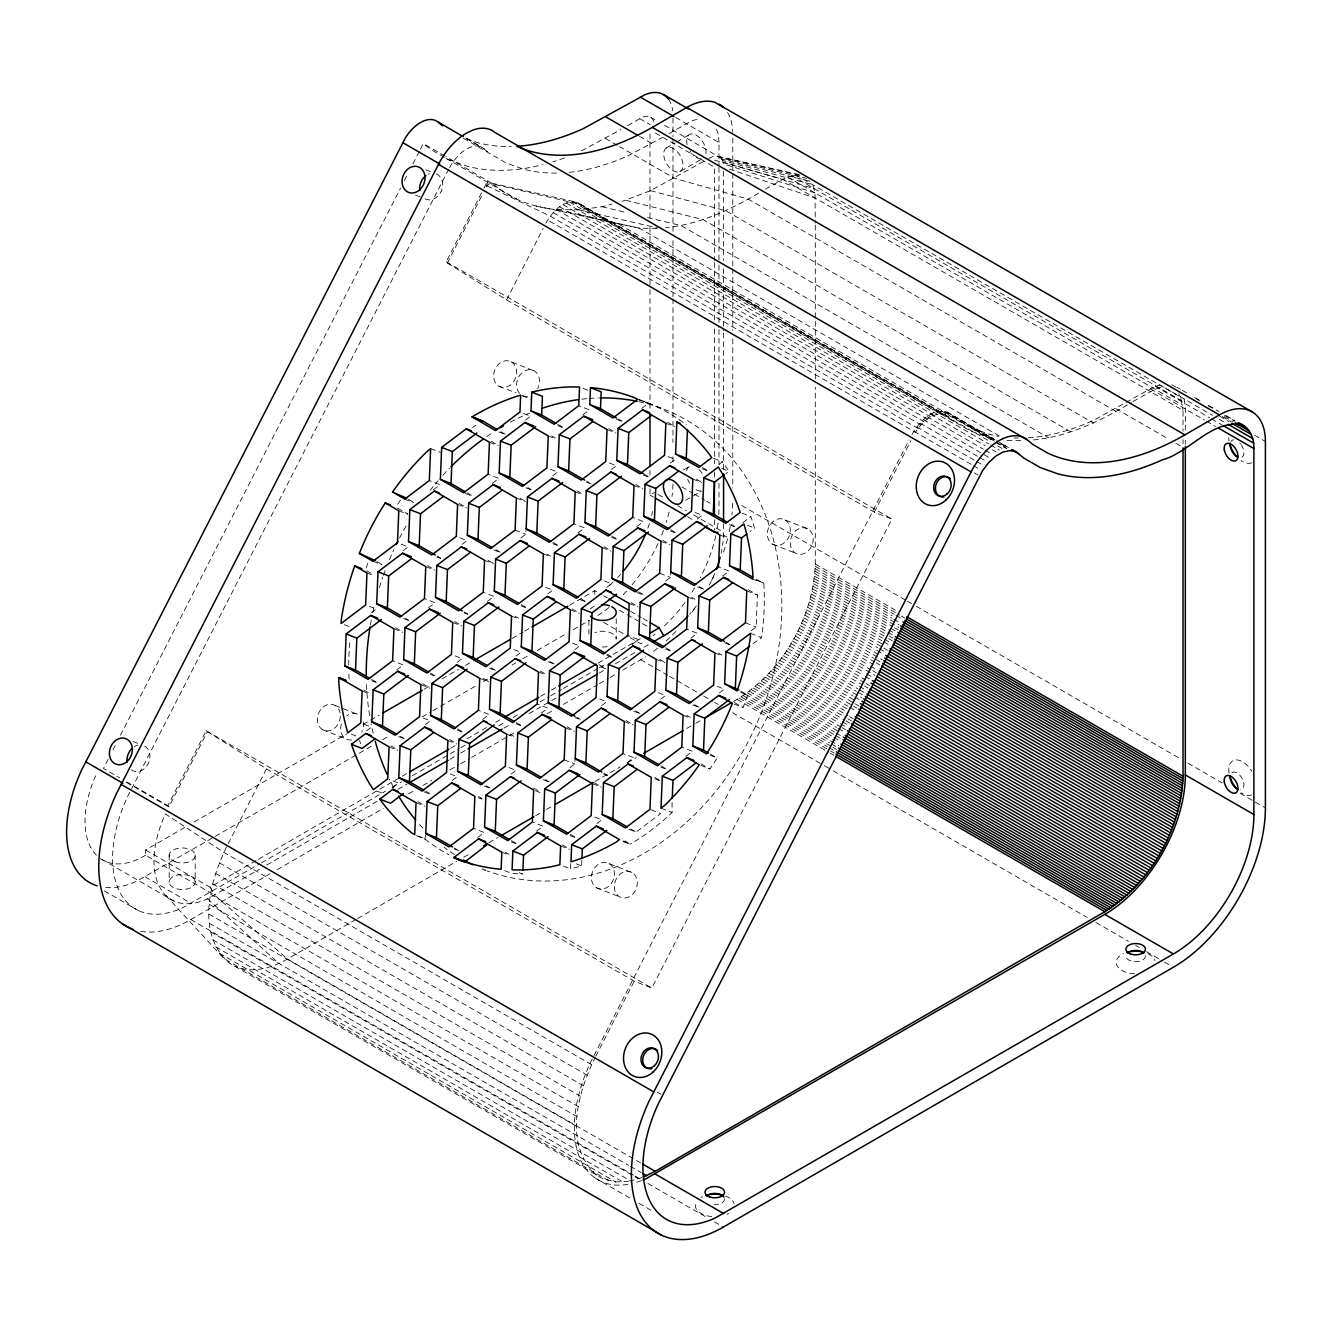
<?xml version="1.0" encoding="UTF-8"?>
<svg xmlns="http://www.w3.org/2000/svg" width="1332" height="1332" viewBox="0 0 1332 1332"><rect width="100%" height="100%" fill="white"/><g stroke="black" fill="none" stroke-linecap="round" stroke-linejoin="round"><path stroke-width="0.75" stroke-dasharray="5 3.75" d="M733.516 701.481C781.368 673.559 813.186 619.18 815.301 563.969L815.301 387.262M416.15 835.647L425.041 839.127L425.574 834.864M520.862 537.962L525.774 534.249L525.94 530.253M581.884 860.239L581.651 865.917L570.546 868.93L570.779 863.269M569.946 767.715L574.858 764.002L575.024 760.006M622.976 841.508L630.103 844.288L622.976 839.626M641.708 408.491L648.268 403.18L639.377 399.683M665.451 581.152L670.362 577.439L670.529 573.443M672.077 802.347L672.061 812.57L666.15 817.998A247.186 201.065 -68.6 0 1 637.196 839.943L630.103 844.288M751.231 630.685L756.143 626.972L757.458 595.004L746.736 588.811M628.754 1181.284L615.734 1181.967L602.514 1178.504L229.004 962.869C194.938 932.6 210.273 879.103 228.055 843.955L266.5 768.864L206.194 730.769L167.849 805.66L168.931 806.926L207.259 732.051M596.719 1175.174C563.103 1145.453 577.655 1092.756 594.938 1057.941M750.532 633.266L761.571 637.662L762.703 628.904A247.186 201.065 -68.6 0 0 764.218 591.175L763.802 583.066L756.676 580.269M367.848 563.22L365.401 570.063L374.142 575.108M740.642 691.025L747.702 695.104L743.056 707.542L734.165 704.045M486.48 186.497L487.912 180.952M592.29 1059.023L589.71 1064.185A113.819 65.718 -60 0 0 629.953 1183.965M108.192 759.24L103.463 768.481L119.564 777.771M112.92 749.983L115.767 744.438M120.496 735.197L400.649 187.945M404.429 180.553L407.259 174.992M412.937 163.903L419.563 150.966M420.512 149.117L423.36 143.573L444.821 155.961M448.701 169.164L127.522 796.769A110.556 63.836 -60 0 0 182.601 907.808L259.49 863.935M266.5 768.864L634.215 981.168L651.831 988.061L891.924 519.064L874.308 512.154L506.593 299.866L447.352 263.037L446.27 261.771L483.033 189.96M483.982 188.112L487.745 180.752M447.352 263.037L482.584 194.239M506.593 299.866L543.156 228.438M594.005 1055.593L909.14 439.976M595.787 1056.259L634.215 981.168M874.308 512.154L910.872 440.742M449.583 167.582L451.382 164.435A32.085 18.515 -60 0 1 481.768 147.186L489.91 153.58M545.92 223.193C552.031 212.171 564.052 198.302 578.105 202.814L945.82 415.101L953.962 421.495M911.987 434.598C918.73 422.494 931.95 407.276 947.385 412.237L994.854 439.66M710.356 754.112L717.199 758.058L709.906 768.964L701.015 765.484M486.613 186.58L487.112 185.864A5.994 3.463 -60 0 1 492.291 183.366L499.217 188.994A335.048 193.44 -60 0 0 556.826 209.607L639.36 228.188L659.74 228.421M945.82 415.101C933.099 410.722 921.727 422.644 915.417 432.351L547.702 220.046M397.735 504.195L403.213 496.203M433.449 489.677L439.993 484.731L429.32 480.552M525.724 419.913L530.635 416.2L519.963 412.021M403.246 550.632L408.158 546.919L397.485 542.74M492.257 483.35L498.801 478.388L488.128 474.209M582.9 414.818L589.443 409.873L578.771 405.694M371.412 612.803L376.323 609.107L365.651 604.911M462.054 544.288L466.966 540.576L456.293 536.396M552.697 475.774L557.608 472.061L546.936 467.882M428.588 607.708L435.131 602.763L424.458 598.584M611.505 469.447L616.416 465.734L605.744 461.555M396.753 669.896L403.296 664.951L392.624 660.772M487.395 601.381L493.939 596.436L483.266 592.257M578.038 532.867L584.582 527.922L573.909 523.742M670.312 463.12L675.224 459.407L664.551 455.228M366.6 730.818L371.462 727.139L362.57 723.659M457.192 662.337L462.104 658.624L451.431 654.445M547.835 593.822L552.747 590.109L542.074 585.93M636.846 526.54L643.389 521.595L632.717 517.415M719.23 464.252L722.477 461.804L728.937 471.212L725.94 473.493M425.358 724.525L430.269 720.812L419.597 716.633M516 656.01L520.912 652.297L510.239 648.118M606.643 587.479L611.555 583.782L600.882 579.587M697.285 518.964L702.197 515.251L691.524 511.072M392.041 787.845L398.435 783L389.543 779.52M482.534 719.43L489.077 714.485L478.404 710.306M574.808 649.666L579.72 645.97L569.047 641.774M742.873 522.644L750.882 516.583L754.545 528.121L749.966 531.568M452.331 780.385L457.242 776.673L446.57 772.493M541.341 713.103L547.885 708.141L537.212 703.962M631.984 644.571L638.528 639.626L627.855 635.447M722.627 576.057L729.17 571.112L718.497 566.933M511.138 774.042L516.05 770.329L505.377 766.15M601.781 705.527L606.693 701.814L596.02 697.635M690.792 638.244L697.335 633.299L686.663 629.12M752.747 579.154L763.802 583.066M477.672 837.478L484.215 832.517L473.543 828.337M660.589 699.2L665.5 695.487L654.828 691.308M753.013 643.639L761.571 637.662M536.48 831.135L543.023 826.19L532.35 822.01M627.122 762.62L633.666 757.675L622.993 753.496M719.397 692.873L724.308 689.16L713.636 684.981M596.919 823.576L601.831 819.863L591.158 815.683M685.93 756.293L692.473 751.348L681.801 747.169M628.97 829.303L636.097 832.084L660.639 813.536L649.966 809.357M581.518 150.832L620.879 129.554M627.722 125.591L642.573 117.233A19.414 11.205 -60 0 1 654.395 124.059M569.147 172.328A308.991 178.405 -60 0 0 629.437 155.111L662.237 137.529M669.13 133.566L690.975 121.295A45.488 26.274 -60 0 1 699.084 119.131M666.167 148.035L675.024 142.924M676.789 141.908L689.893 134.332M679.82 171.661A13.653 7.892 60 0 0 676.34 150.749A13.653 7.892 60 0 0 663.902 156.493A13.653 7.892 60 0 0 679.82 171.661L701.764 158.991M703.579 161.472L650.515 190.659L622.027 201.398M758.574 193.157C730.019 210.056 698.984 224.525 665.567 227.639M765.45 189.177L787.312 176.906L799.2 174.708M683.549 469.963L689.576 466.483M649.983 488.844L649.983 495.071L654.578 492.424M685.514 500.333L701.448 491.142M640.825 1163.019L287.462 959.007L214.619 895.154L145.621 855.311L145.621 849.999L186.946 826.14M194.122 821.994L346.853 733.832M363.02 724.491L379.187 715.151M424.109 689.227L429.487 686.113M442.074 678.854L458.241 669.513M465.434 665.367L470.812 662.254M512.137 638.394L522.927 632.167M524.708 631.135L531.901 626.989M569.63 605.194L594.788 590.675L601.947 594.805M105.694 887.495A110.556 63.836 -60 0 0 136.613 881.251L213.486 837.378M215.285 836.346L373.559 744.954M382.55 739.76L389.743 735.614M422.127 716.916L431.118 711.738M432.917 710.689L476.073 685.764M483.266 681.618L488.661 678.504M512.054 665.001L515.65 662.92M522.843 658.774L530.036 654.611M537.229 650.466L566 633.849M573.21 629.703L589.393 620.346M145.621 849.999L210.023 887.179L256.726 860.206M258.525 859.173L400.466 777.222M402.264 776.19L407.642 773.076M450.765 748.184L456.16 745.071M466.933 738.844L488.494 726.406M495.687 722.244L501.082 719.147M540.609 696.32L549.583 691.125M551.381 690.093L558.574 685.947M598.101 663.12L641.208 638.228M261.288 862.903L385.381 791.241M392.574 787.095L401.565 781.901M412.371 775.674L448.335 754.894M450.133 753.862L459.124 748.667M460.922 747.635L466.317 744.521M498.701 725.823L505.894 721.678M513.086 717.515L520.279 713.369M540.059 701.947L549.05 696.753M550.849 695.72L561.638 689.477M563.436 688.444L597.618 668.714M599.417 667.682L606.609 663.519M591.575 1064.684L223.859 852.38L165.434 813.935A84.499 48.785 -60 0 0 207.526 898.817L259.54 869.213M266.716 865.067L378.105 800.748M397.868 789.343L406.859 784.165M449.983 759.257L458.957 754.078M460.755 753.046L466.15 749.933M503.879 728.138L511.072 723.992M529.037 713.619L555.977 698.068M599.1 673.159L606.293 669.014L597.335 665.667M615.267 663.836L636.829 651.381M644.022 647.235L649.417 644.122M140.676 931.318A130.103 75.108 -60 0 0 190.776 919.53L269.98 873.809M277.173 869.646L383.383 808.341M408.574 793.789L413.986 790.675M422.977 785.48L431.984 780.286M449.983 769.879L458.974 764.685M460.772 763.652L469.78 758.457M471.578 757.409L507.575 736.629M509.373 735.597L514.785 732.467M547.186 713.769L554.378 709.606M563.386 704.412L597.585 684.665M599.383 683.632L608.374 678.438M610.189 677.389L615.584 674.275M622.777 670.113L640.775 659.723A130.103 75.108 -60 0 0 645.604 656.793M1028.404 437.745A305.744 176.523 -60 0 0 1093.738 420.246L1150.448 388.844L1159.756 384.865L1212.503 415.318M1033.282 439.943C1068.747 436.68 1101.298 420.512 1131.451 402.48M1133.166 401.481L1155.027 389.21L1163.136 387.046M355.81 919.546L287.462 959.007C271.878 968.014 252.098 973.892 234.798 966.216M357.609 918.514L456.526 861.404M463.719 857.242L470.929 853.096M488.911 842.706L497.902 837.512M535.664 815.7L544.655 810.522M546.47 809.473L553.662 805.327M595.021 781.434L620.196 766.899M627.405 762.753L636.396 757.558M686.746 728.487L693.939 724.325M695.737 723.293L701.148 720.179M145.621 855.311L138.528 858.973A84.499 48.785 -60 0 1 100.366 858.557M708.724 158.508L711.571 157.076A19.414 11.205 -60 0 1 718.131 156.427L800.682 174.942M212.754 939.743L630.669 1181.018L641.808 1177.638M556.826 209.607L578.92 209.84L602.064 206.743L612.054 204.062M1007.075 440.492L1021.344 440.659M578.105 202.814L586.23 209.191L970.129 430.835L987.894 437.196L995.57 438.511M491.808 183.2L575.491 201.931L943.206 414.235M536.03 206.01L639.36 228.188L1003.496 438.428M799.833 175.391L718.131 156.427M578.92 209.84L657.725 227.955M664.651 125.341L720.679 157.892L806.626 178.338M602.064 206.743L625.774 212.387M647.502 217.566L681.085 225.558L1048.817 437.862M626.023 200.316L703.179 219.647L1070.895 431.934M720.679 157.892L721.678 159.041L810.972 181.502M650.515 190.659L725.774 210.722L1093.489 423.027M721.678 159.041L722.46 160.439L812.836 184.798L815.001 192.907L815.301 223.043M714.718 160.19L782.65 179.254L1183.032 410.389L1183.032 431.185M722.46 160.439L723.043 162.071L814.185 188.611M815.001 192.907L723.393 163.903L723.043 162.071M729.437 169.064L815.301 198.102M466.766 138.744L477.855 142.724A308.991 178.405 -60 0 0 511.188 146.503M447.752 159.291L467.033 166.184A335.048 193.44 -60 0 0 542.973 164.635M602.414 218.531L620.179 224.892L987.894 437.196M971.661 427.972L989.26 434.249A305.744 176.523 -60 0 0 998.584 436.28M425.74 169.763L431.035 171.828M415.418 195.055L422.46 197.802M639.826 399.783L662.387 408.624M637.578 399.367L648.251 403.546M583.1 388.395L590.209 391.192M511.338 361.938A13.653 11.106 -68.6 0 1 510.389 384.965A13.653 11.106 -68.6 0 1 493.656 375.308A13.653 11.106 -68.6 0 1 511.338 361.938L534.249 370.912M665.867 423.26L674.758 426.74M616.583 419.314L621.927 421.411M713.586 458.325L722.477 461.804M721.827 468.431L728.937 471.212M498.917 386.197L516.1 392.923M522.427 395.887L531.335 399.367M607.059 429.587L615.95 433.067M702.364 468.831L707.708 470.929M557.775 425.641L563.12 427.738M692.84 479.104L701.731 482.6M785.031 519.946A13.653 11.106 -68.6 0 1 784.082 542.973A13.653 11.106 -68.6 0 1 767.349 533.316A13.653 11.106 -68.6 0 1 785.031 519.946L807.925 528.921A13.653 11.106 -68.6 0 1 806.976 551.931A13.653 11.106 -68.6 0 1 790.259 542.274A13.653 11.106 -68.6 0 1 807.925 528.921M548.251 435.914L555.361 438.711M741.974 513.103L750.882 516.583M643.556 475.174L648.9 477.256M747.418 525.324L754.545 528.121M498.967 431.968L506.093 434.765L500.732 431.668M634.032 485.447L642.923 488.927M729.337 524.691L734.681 526.789M772.61 544.205L795.52 553.18M489.443 442.257L498.335 445.737M586.53 482.201L591.874 484.282L586.513 481.185M719.813 534.965L726.922 537.762M575.224 491.774L582.334 494.555M670.529 531.018L675.873 533.116M430.636 448.584L441.075 452.63M525.94 487.828L531.285 489.926M661.005 541.292L669.896 544.788M516.416 498.101L525.308 501.581M611.721 537.362L617.066 539.443M746.786 590.825L757.458 595.004M465.368 493.473L472.477 496.253M602.197 547.635L611.088 551.115M697.502 586.879L704.628 589.66L699.267 586.58M659.69 573.26L670.362 577.439M457.609 504.428L466.5 507.925M552.913 543.689L558.258 545.77M687.978 597.152L695.088 599.933M515.101 530.069L525.774 534.249M745.47 622.793L756.143 626.972M404.778 499.1L413.669 502.58M543.389 553.962L550.499 556.743M636.912 592.507L644.039 595.304M398.801 510.772L407.692 514.252M494.105 550.016L501.232 552.813L495.87 549.716M629.17 603.479L638.061 606.976M724.475 642.74L729.819 644.821M484.582 560.289L493.473 563.769M579.886 599.55L585.231 601.631M714.951 653.013L722.061 655.794M437.079 557.042L440.642 558.441M570.362 609.823L579.254 613.303M665.667 649.067L671.012 651.165M425.774 566.616L434.665 570.113M521.078 605.877L526.423 607.958M740.575 692.307L747.702 695.104M656.143 659.34L665.034 662.82M372.943 561.288L381.834 564.768M511.555 616.15L518.664 618.93M606.859 655.394L612.204 657.492M366.966 572.96L374.092 575.74M464.052 612.903L467.615 614.302M692.64 704.928L699.766 707.708L694.405 704.611M452.747 622.477L461.638 625.957M548.051 661.721L555.178 664.518L549.816 661.421M683.116 715.201L690.226 717.981M403.479 618.531L408.807 620.629M538.528 672.011L545.637 674.791M633.832 711.255L640.958 714.035L635.597 710.938M393.939 628.804L402.83 632.3M489.26 668.065L496.37 670.845L491.008 667.748M624.308 721.528L633.2 725.008M710.089 755.277L717.199 758.058M344.389 624.708L351.781 627.655M479.72 678.338L488.611 681.817M575.024 717.582L578.587 718.98M430.452 674.392L433.999 675.79M565.501 727.855L574.392 731.335M660.805 767.115L666.15 769.197M420.912 684.665L429.803 688.144M516.217 723.909L521.561 726.007M654.845 778.77L660.173 780.868M371.645 680.719L376.973 682.817M506.693 734.182L513.819 736.979M603.779 774.142L607.342 775.524M564.185 759.823L574.858 764.002M362.104 690.992L369.23 693.789M660.988 808.158L672.061 812.57M457.425 730.252L462.753 732.334M592.474 783.716L601.365 787.195M447.885 740.525L456.776 744.005M543.19 779.769L550.316 782.567L544.955 779.47M335.065 705.461L358.325 714.568A13.653 11.106 -68.6 0 0 346.853 715.8M398.618 736.579L403.946 738.661M535.447 790.742L540.792 792.84M389.077 746.852L397.985 750.332M351.365 734.182L356.693 736.263M484.398 786.096L489.726 788.194M623.01 840.958L630.119 843.755M322.644 729.72L345.904 738.827M478.421 797.768L481.984 799.167M570.163 835.63L575.507 837.711M609.107 863.602A13.653 11.106 -68.6 0 1 608.158 886.629A13.653 11.106 -68.6 0 1 591.425 876.972A13.653 11.106 -68.6 0 1 609.107 863.602L632.017 872.577A13.653 11.106 -68.6 0 1 631.068 895.603A13.653 11.106 -68.6 0 1 614.335 885.93A13.653 11.106 -68.6 0 1 632.017 872.577M423.809 791.741L430.919 794.521M560.639 845.903L569.53 849.383M576.306 863.819L581.651 865.917M416.05 802.713L424.958 806.193M511.371 841.957L516.699 844.055M376.906 791.108L382.251 793.189M563.419 866.133L570.546 868.93M596.686 887.861L619.596 896.836M501.831 852.23L508.957 855.011M519.214 872.676L522.76 874.058L511.804 873.426L504.695 870.629M454.329 848.983L459.673 851.081L454.312 847.985M418.298 836.063L425.408 838.86M481.951 868.88L485.714 870.345A247.186 201.065 -68.6 0 1 482.434 869.063M133.067 741.491L138.362 743.572M648.268 403.18L654.595 405.794A247.186 201.065 -68.6 0 1 682.034 421.595L686.413 424.908M1171.81 384.765L1178.171 388.445M487.112 185.864L550.349 216.184L918.064 428.488M1176.955 387.262L1180.485 389.294M1182.233 390.309L1187.511 393.356M1194.538 397.419L1201.581 401.465M1208.607 405.527L1219.163 411.621M1226.189 415.684L1234.98 420.762M1196.436 398.984L1199.949 401.015M1208.074 405.694L1215.1 409.757M1224.558 415.218L1235.114 421.312M1224.324 416.533L1233.116 421.595M1222.21 416.566L1231.218 421.761M1254.611 435.264L1265.4 441.508M1219.596 416.167L1229.086 421.628M1219.296 419.247L1226.322 423.31M795.42 174.742L1180.552 397.086L1183.032 410.389M791.441 175.474L1181.9 400.915M1155.327 386.397L1209.622 417.749M1211.387 418.764L1222.143 424.975M787.312 176.906L1182.716 405.211M1150.448 388.844L1204.661 420.146M1206.426 421.162L1215.517 426.407M675.707 117.499L718.98 142.474L718.98 165.351M650.499 117.183L657.575 121.262M639.726 118.665L650.349 124.792M655.344 133L714.385 167.083L714.385 260.439M1116.033 408.724L1168.78 439.177M1175.806 443.24L1181.084 446.287M639.543 136.347L651.914 143.49M1115.966 411.405L748.251 199.117L674.442 178.305L619.596 146.637M605.444 138.461L617.832 145.621M996.619 440.676L1008.923 447.768M947.385 412.237L994.138 439.443M1001.181 443.506L1008.207 447.569M944.505 411.272L993.739 439.693M1000.782 443.756L1007.808 447.818M994.521 441.158L955.66 418.731L950.182 414.069M996.103 442.074L1006.842 448.268M941.324 410.989L994.088 441.458M995.837 442.474L1006.393 448.551M465.85 137.995L481.768 147.186M466.716 138.695L484.398 148.901M948.451 416.816L580.735 204.512L493.523 184.166L445.754 156.593M937.911 411.405L990.675 441.858M997.701 445.92L1004.728 449.983M463.37 138.262L506.077 162.92L523.859 169.281A308.991 178.405 -60 0 0 557.192 173.06M572.61 201.665L940.325 413.969M569.513 202.048L988.86 443.989M990.608 444.988L999.4 450.066M566.267 203.047L933.982 415.351M930.685 414.269L985.197 445.737M992.24 449.8L995.753 451.831M562.953 204.645L930.668 416.949M927.039 416.666L983.299 449.15M985.064 450.166L992.09 454.229M559.64 206.81L927.355 419.114M923.442 419.613L990.259 458.191M556.376 209.507L924.092 421.794M920.012 423.093L978.038 456.593M979.803 457.609L986.829 461.671M553.263 212.654L920.978 424.941M916.799 426.989L974.824 460.489M976.589 461.505L981.867 464.552M444.372 157.326L430.219 149.167L423.36 143.573M446.137 158.358L516.749 199.117M913.885 431.252L971.91 464.751M973.675 465.767L980.702 469.813M974.341 472.827L977.854 474.858M446.27 261.771L891.924 519.064M667.598 422.277L674.758 426.407M618.348 418.997L621.911 421.062M702.33 467.499L709.49 471.628M608.807 428.604L615.95 432.733M696.37 479.17L701.731 482.267M741.774 505.577L905.527 600.116M907.325 601.148L914.518 605.311M916.316 606.343L1180.835 759.057M1188.027 763.219L1222.21 782.966M1240.209 793.356L1265.4 807.891M681.834 486.896L692.44 493.04M694.205 494.055L704.828 500.183M706.593 501.198L710.139 503.246M815.301 563.969L896.02 610.572M815.284 566.35L899.583 615.018M901.381 616.05L904.961 618.131M815.201 568.747L894.122 614.318M895.92 615.351L903.096 619.497M815.067 571.195L892.19 615.717M557.758 424.309L563.12 427.406M643.539 473.826L648.884 476.923M731.102 524.392L734.665 526.456M814.884 573.659L892.007 618.181M893.805 619.213L900.981 623.359M814.635 576.14L898.95 624.808M814.352 578.654L898.65 627.322M814.002 581.185L892.923 626.739M894.721 627.788L898.301 629.853M813.602 583.732L888.943 627.222M890.725 628.254L896.103 631.368M658.125 494.455L665.201 498.551M677.588 505.694L686.43 510.805M693.506 514.885L723.576 532.251A84.565 48.818 -60 0 1 722.577 545.421M813.153 586.296L886.696 628.754M888.477 629.786L895.653 633.932M551.781 435.98L555.361 438.028M635.78 484.465L642.923 488.594M723.343 535.014L726.906 537.079M812.637 588.877L886.18 631.335M887.978 632.367L893.356 635.481M649.983 495.071L653.562 497.136M687.545 516.766L692.906 519.863M812.087 591.475L887.428 634.964M889.227 635.997L892.806 638.078M811.488 594.072L886.812 637.578M888.611 638.611L892.207 640.675M810.822 596.703L882.567 638.128M884.365 639.16L891.541 643.306M810.106 599.317L881.867 640.742M883.665 641.791L889.043 644.888M809.357 601.964L884.698 645.454M808.541 604.595L882.084 647.052M883.882 648.085L887.478 650.166M807.692 607.242L877.638 647.618M879.436 648.667L886.613 652.797M670.512 529.686L675.857 532.783M756.276 579.204L763.436 583.333M806.792 609.873L874.941 649.233M876.739 650.266L883.915 654.412M805.827 612.52L879.37 654.978M804.828 615.168L881.967 659.69M803.779 617.798L873.742 658.191M875.54 659.223L880.918 662.337M802.697 620.429L874.441 661.854M876.24 662.886L879.819 664.951M491.192 441.275L498.335 445.404M576.972 490.792L582.334 493.889M662.737 540.326L669.896 544.455M801.548 623.043L873.309 664.468M800.365 625.657L868.531 665.018M870.329 666.05L877.505 670.196M799.15 628.271L870.895 669.696M872.693 670.729L876.273 672.793M797.885 630.852L875.007 675.391M796.569 633.433L864.734 672.777M866.533 673.809L873.709 677.955M795.221 635.98L863.386 675.341M865.184 676.373L870.562 679.47M793.839 638.528L865.584 679.936M527.705 487.529L531.285 489.593M611.704 536.013L617.066 539.11M792.407 641.042L864.152 682.467M865.95 683.499L869.53 685.564M790.942 643.539L862.686 684.964M864.485 685.997L868.064 688.061M789.443 646.003L857.592 685.364M859.39 686.396L866.566 690.542M787.895 648.451L857.858 688.844M859.639 689.876L865.034 692.99M786.33 650.865L856.276 691.258M858.074 692.29L863.452 695.404M519.946 498.151L525.308 501.248M603.945 546.653L611.088 550.782M691.508 597.202L695.071 599.267M784.715 653.263L861.837 697.802M783.066 655.627L853.029 696.02M854.828 697.052L860.206 700.149M781.401 657.958L854.944 700.416M779.703 660.256L853.246 702.713M855.044 703.746L858.624 705.81M777.971 662.52L856.892 708.075M776.206 664.735L847.968 706.16M849.749 707.192L855.127 710.306M774.425 666.916L847.968 709.39M467.116 492.823L472.477 495.92M552.897 542.34L560.039 546.47M638.677 591.874L644.039 594.971M726.24 642.424L729.803 644.488M772.61 669.064L844.355 710.489M770.778 671.178L847.901 715.7M849.699 716.749L853.296 718.814M768.914 673.243L846.053 717.765M847.835 718.797L851.431 720.878M767.032 675.257L844.172 719.796M845.953 720.828L849.55 722.893M765.134 677.239L840.475 720.729M842.274 721.761L849.433 725.907M459.357 503.463L466.5 507.592M546.919 554.012L550.499 556.077M630.918 602.514L638.061 606.626M718.481 653.063L722.044 655.128M763.219 679.154L838.544 722.66M840.342 723.692L847.518 727.838M761.271 681.035L840.192 726.606M841.99 727.638L845.587 729.703M759.323 682.866L836.446 727.405M838.244 728.438L845.42 732.583M603.729 595.837L607.309 597.902M630.569 611.338L641.291 617.532M643.09 618.564L648.451 621.661M757.359 684.648L839.859 732.284M755.361 686.38L834.298 731.934M836.08 732.983L843.256 737.112M619.547 610.289L640.775 622.543M642.557 623.576L647.852 626.639M753.363 688.045L834.082 734.648M835.88 735.68L841.258 738.794M751.365 689.66L832.084 736.263M833.882 737.312L841.041 741.441M749.35 691.225L835.447 740.942M747.319 692.74L838.794 745.554M408.458 499.234L415.451 503.28M581.651 599.233L585.231 601.298M665.65 647.735L671.012 650.815M745.287 694.188L829.586 742.873M831.384 743.905L836.762 747.002M743.239 695.587L831.135 746.336M832.933 747.369L836.529 749.433M741.208 696.919L827.305 746.636M829.103 747.668L834.481 750.765M739.16 698.201L828.854 749.983M830.635 751.015L834.232 753.08M603.629 622.344L628.404 636.646M630.169 637.662L640.775 643.789A110.589 63.853 -60 0 0 644.871 641.308M737.112 699.4L828.587 752.23M830.385 753.263L833.982 755.327M397.602 508.091L407.775 513.969M488.111 560.339L493.473 563.436M572.111 608.841L579.254 612.97M659.673 659.39L665.034 662.487M734.498 702.597L743.056 707.542M640.775 659.723L667.782 675.307M669.58 676.34L701.964 695.054M703.762 696.087L712.753 701.281M714.551 702.314L718.164 704.395M732.55 712.703L822.527 764.651M824.325 765.684L831.518 769.846M833.316 770.878L1087.029 917.365M1096.036 922.56L1128.42 941.258M1135.613 945.42L1139.21 947.502M1146.419 951.647L1162.603 961.005M1164.401 962.037L1171.611 966.199M437.062 556.043L440.642 558.108M521.062 604.528L526.423 607.625M606.843 654.062L612.204 657.159M427.522 565.65L434.665 569.78M515.084 616.2L518.664 618.264M599.084 664.701L606.227 668.814M686.646 715.251L690.209 717.315M376.823 561.555L381.918 564.485M464.036 611.904L467.615 613.952M454.495 621.495L461.638 625.624M540.276 671.028L545.637 674.125M626.057 720.545L633.2 724.675M701.065 763.869L709.906 768.964M405.228 618.231L408.807 620.296M576.789 717.282L580.369 719.347M660.789 765.767L666.15 768.864M395.687 627.838L402.83 631.951M483.25 678.388L488.611 681.485M567.249 726.889L574.392 731.002M654.811 777.438L660.173 780.535M430.419 673.06L435.78 676.14M516.2 722.577L521.561 725.674M603.762 773.126L607.342 775.191M422.66 683.682L429.803 687.812M510.223 734.248L513.802 736.313M594.222 782.733L601.365 786.862M371.611 679.387L376.973 682.483M457.392 728.904L464.535 733.033M630.735 828.987L636.097 832.084M363.852 690.026L369.214 693.106M449.633 739.543L456.776 743.672M533.616 788.028L540.775 792.157M400.366 736.263L403.946 738.328M486.147 785.797L489.726 787.861M570.146 834.282L575.507 837.378M390.825 745.87L397.968 749.999M478.388 796.436L481.968 798.501M562.387 844.921L569.53 849.05M425.557 791.091L430.919 794.188M511.338 840.625L516.699 843.722M417.798 801.731L424.941 805.86M505.361 852.28L508.941 854.345M206.194 730.769L651.831 988.061M126.706 781.901L167.849 805.66M126.473 782.417L168.931 806.926M657.309 1092.14L660.822 1094.171M219.397 862.87L587.112 1075.174M215.684 873.442L583.399 1085.746M212.754 883.948L580.469 1096.253M210.639 894.305L578.354 1106.609M209.357 904.378L577.072 1116.682M145.138 876.839L191.142 903.396M208.924 914.052L576.639 1126.356M102.148 859.573L173.793 900.948M209.357 923.243L628.704 1165.367M630.502 1166.399L641.275 1172.61M190.776 919.53L633.433 1175.09M635.231 1176.139L640.625 1179.253M647.818 1183.415L707.209 1217.698M714.402 1221.844L723.393 1227.038M210.639 931.834L633.183 1175.806M634.981 1176.839L638.561 1178.903M215.684 946.869L623.026 1182.05M219.397 953.146L615.734 1181.967M608.874 1180.785L223.859 958.491L165.434 895.054M104.379 890.908L138.461 910.588M595.021 1177.938L630.868 1198.633M638.977 1203.312L653.046 1211.437M425.041 839.127L431.019 843.655A247.186 201.065 -68.6 0 0 449.017 854.794M207.526 898.817L278.937 963.419M210.023 887.179L214.619 895.154M1178.687 393.806L1180.552 397.086M359.523 740.409L360.556 743.872M1184.131 398.934L1185.33 408.991L1185.33 431.851M718.98 142.474L718.681 137.296A45.488 26.274 -60 0 0 714.635 125.891M348.851 674.075L349.25 681.984M1185.33 440.176L1185.33 444.339M1183.032 439.493L1183.032 443.656M815.301 225.125L815.301 378.954M732.783 138.128L732.783 171.262M732.783 173.326L732.783 266.467M732.783 268.548L732.783 330.652M732.783 338.927L732.783 487.962M723.576 171.229L723.576 260.406M723.576 268.714L723.576 330.935M723.576 333L723.576 469.896M723.576 523.826L723.576 532.251M718.98 167.432L718.98 263.053M718.98 265.135L718.98 327.489M718.98 329.57L718.98 464.702M718.98 483.399L718.98 508.358A110.589 63.853 -60 0 1 718.731 515.584M714.385 262.521L714.385 320.612M714.385 328.921L714.385 463.786M714.385 472.077L714.385 478.305M714.385 519.796L714.385 530.186M672.976 117.999L672.976 136.713M672.976 138.794L672.976 232.334M672.976 240.659L672.976 296.786M672.976 298.868L672.976 442.291M672.976 456.843L672.976 465.168M649.983 134.049L649.983 219.114M649.983 227.422L649.983 287.595M649.983 289.66L649.983 410.006M649.983 470.179L649.983 476.406M616.216 618.631L616.216 639.06A13.653 7.892 0 0 0 608.89 632.134A13.653 7.892 0 0 0 594.855 632.6M594.788 590.675L594.788 594.222M588.91 620.379L588.91 636.729M195.171 855.061L195.171 882.4A13.004 7.509 0 0 1 175.091 888.311A13.004 7.509 0 0 1 176.274 875.324A13.004 7.509 0 0 1 195.171 882.4M169.181 855.061L169.181 882.4M728.604 1213.419A19.514 11.272 0 0 1 727.072 1214.201M711.754 1216.582A19.514 11.272 0 0 1 695.953 1202.53M700.998 1197.485A19.514 11.272 0 0 1 702.513 1196.685M725.424 1196.003A19.514 11.272 0 0 1 734.082 1203.695M724.541 1198.783A9.757 5.628 0 0 1 714.285 1204.694M96.437 855.211A84.499 48.785 -60 0 1 96.437 774.108M363.336 722.061A13.653 11.106 -68.6 0 1 361.771 732.267M351.565 739.976A13.653 11.106 -68.6 0 1 342.457 721.112M519.547 393.306A13.653 11.106 -68.6 0 1 519.597 375.441A13.653 11.106 -68.6 0 1 535.064 371.428A13.653 11.106 -68.6 0 1 537.695 388.611M527.489 396.32A13.653 11.106 -68.6 0 1 521.828 395.154M436.313 173.893A13.653 11.106 -68.6 0 1 441.125 191.475A13.653 11.106 -68.6 0 1 424.941 198.668M428.121 174.276A13.653 11.106 -68.6 0 1 429.304 173.793M144.689 746.153A13.653 11.106 -68.6 0 1 147.802 764.485A13.653 11.106 -68.6 0 1 131.285 769.763M134.316 746.636A13.653 11.106 -68.6 0 1 137.812 745.187M641.391 1180.602A113.819 65.718 -60 0 1 634.815 1182.783M638.811 401.681A247.186 201.065 -68.6 0 1 767.498 695.337A247.186 201.065 -68.6 0 1 487.346 870.962M454.395 854.495A247.186 201.065 -68.6 0 1 444.239 847.368M422.927 828.221A247.186 201.065 -68.6 0 1 418.048 822.843M393.806 787.811A247.186 201.065 -68.6 0 1 389.477 779.353M373.193 733.399A247.186 201.065 -68.6 0 1 371.062 723.609M369.63 715.65A247.186 201.065 -68.6 0 1 366.367 680.935M370.396 625.141A247.186 201.065 -68.6 0 1 371.362 619.73M372.827 612.537A247.186 201.065 -68.6 0 1 374.475 605.361M379.354 587.595A247.186 201.065 -68.6 0 1 382.8 577.056M383.416 575.307A247.186 201.065 -68.6 0 1 385.314 570.096M389.41 559.79A247.186 201.065 -68.6 0 1 393.872 549.633M399.533 538.028A247.186 201.065 -68.6 0 1 406.593 525.091M430.119 490.359A247.186 201.065 -68.6 0 1 438.161 480.619M442.923 475.241A247.186 201.065 -68.6 0 1 449.45 468.315M486.746 436.613A247.186 201.065 -68.6 0 1 493.389 432.167M510.389 422.144A247.186 201.065 -68.6 0 1 529.637 413.037M581.868 399.184A247.186 201.065 -68.6 0 1 587.312 398.618M589.11 398.468A247.186 201.065 -68.6 0 1 598.135 397.985M348.751 665.151A247.186 201.065 -68.6 0 1 350 639.943M472.544 427.505A247.186 201.065 -68.6 0 1 475.874 425.308M340.326 716.35A13.653 11.106 -68.6 0 1 323.51 730.152A13.653 11.106 -68.6 0 1 321.911 708.191A13.653 11.106 -68.6 0 1 340.076 712.953M732.75 503.18A130.103 75.108 -60 0 1 731.984 514.701M730.236 526.656A130.103 75.108 -60 0 1 728.987 532.75M727.505 538.894A130.103 75.108 -60 0 1 722.743 554.395M713.769 576.023A130.103 75.108 -60 0 1 709.157 585.114M694.854 608.225A130.103 75.108 -60 0 1 690.892 613.669M675.99 631.318A130.103 75.108 -60 0 1 664.585 642.357M657.542 648.268A130.103 75.108 -60 0 1 652.797 651.881M727.588 112.471A65.052 37.562 -60 0 1 732.75 132.268M1241.108 444.638A9.757 5.628 60 0 1 1240.492 457.642M1231.068 441.308A9.757 5.628 60 0 1 1233.599 439.86M1239.859 443.09A9.757 5.628 60 0 1 1240.492 443.839M1251.797 462.737A19.514 11.272 60 0 1 1241.124 460.572M1229.07 441.075A19.514 11.272 60 0 1 1228.77 437.595M1231.917 772.61A9.757 5.628 60 0 1 1242.406 778.987A9.757 5.628 60 0 1 1240.492 789.793M1251.797 794.888A19.514 11.272 60 0 1 1241.124 792.723M1229.07 773.226A19.514 11.272 60 0 1 1235.663 759.923A19.514 11.272 60 0 1 1251.797 771.195M1134.664 973.709A19.514 11.272 0 0 1 1117.132 965.933A19.514 11.272 0 0 1 1123.409 953.695M1147.968 953.695A19.514 11.272 0 0 1 1154.961 960.688M1145.437 955.777A9.757 5.628 0 0 1 1135.68 961.704A9.757 5.628 0 0 1 1125.94 955.777M672.96 484.182A110.589 63.853 -60 0 1 672.011 496.47M669.147 511.904A110.589 63.853 -60 0 1 666.216 522.427M663.503 530.352A110.589 63.853 -60 0 1 660.372 538.261M658.041 543.489A110.589 63.853 -60 0 1 632.101 584.748M626.589 591.058A110.589 63.853 -60 0 1 622.81 595.054M609.04 607.492A110.589 63.853 -60 0 1 596.836 616.017M668.647 99.334A45.488 26.274 -60 0 1 672.677 110.739M652.547 511.471A84.565 48.818 -60 0 1 651.648 515.451M649.417 523.493A84.565 48.818 -60 0 1 647.335 529.553M620.529 574.408A84.565 48.818 -60 0 1 617.665 577.522M613.269 581.934A84.565 48.818 -60 0 1 607.226 587.295M564.518 157.859A335.048 193.44 -60 0 1 552.996 161.788M721.927 549.333A84.565 48.818 -60 0 1 721.112 553.279M714.768 573.426A84.565 48.818 -60 0 1 710.256 583.399M696.353 605.877A84.565 48.818 -60 0 1 689.526 614.235M718.015 523.026A110.589 63.853 -60 0 1 716.816 530.685M715.767 535.864A110.589 63.853 -60 0 1 700.249 577.805M694.605 587.912A110.589 63.853 -60 0 1 689.993 595.254M685.081 602.347A110.589 63.853 -60 0 1 662.986 627.255M655.028 634.049A110.589 63.853 -60 0 1 653.013 635.614M701.181 158.808A13.653 7.892 60 0 1 693.373 155.245M692.424 154.279A13.653 7.892 60 0 1 691.524 153.23M690.675 152.098A13.653 7.892 60 0 1 689.893 150.916M687.162 144.505A13.653 7.892 60 0 1 696.353 135.198A13.653 7.892 60 0 1 705.544 155.111M700.865 490.959A13.653 7.892 60 0 1 694.022 488.261M689.576 483.066A13.653 7.892 60 0 1 687.662 479.254M686.579 470.729A13.653 7.892 60 0 1 690.359 466.2M699.017 469.63A13.653 7.892 60 0 1 702.497 473.942M607.159 646.553A13.653 7.892 0 0 1 598.851 646.703M590.292 609.09A13.653 7.892 0 0 1 597.319 605.277M1018.181 438.028A305.744 176.523 -60 0 1 1014.168 437.912M175.091 861.754A13.004 7.509 0 0 0 195.171 855.843A13.004 7.509 0 0 0 176.274 848.767A13.004 7.509 0 0 0 175.091 861.754"/><path stroke-width="1.5" d="M643.423 1176.988L655.178 1171.311L1104.827 911.704C1150.532 883.016 1181.018 830.186 1183.032 776.273L1183.032 447.818M370.712 615.401L393.939 628.804L392.624 660.772L368.082 679.337L344.855 665.917L346.17 633.949L370.712 615.401L377.822 618.181M369.83 678.354L355.527 670.096L356.843 638.128L381.385 619.58M397.685 671.261L420.912 684.665L419.597 716.633L395.055 735.181L371.828 721.778L373.143 689.81L397.685 671.261L404.795 674.042M402.547 553.213L425.774 566.616L424.458 598.584L399.916 617.149L376.69 603.729L378.005 571.761L402.547 553.213L411.438 556.693M396.803 734.215L382.5 725.957L383.816 693.989L408.358 675.441M401.648 616.167L387.362 607.908L388.678 575.94L411.588 558.624M424.658 727.106L447.885 740.525L446.57 772.493L422.028 791.042L398.801 777.622L400.116 745.67L424.658 727.106L431.768 729.903M429.52 609.074L452.747 622.477L451.431 654.445L426.889 672.993L403.663 659.59L404.978 627.622L429.52 609.074L438.411 612.553M434.382 491.025L457.609 504.428L456.293 536.396L431.751 554.961L408.524 541.541L409.84 509.573L434.382 491.025L439.727 493.123M423.776 790.059L409.473 781.817L410.789 749.849L433.699 732.533M428.621 672.027L414.335 663.769L415.651 631.801L440.193 613.253M435.281 555.011L419.197 545.72L420.512 513.752L443.423 496.436M451.631 782.966L474.858 796.37L473.543 828.337L449.001 846.902L425.774 833.482L427.089 801.514L451.631 782.966L458.741 785.747M456.493 664.918L479.72 678.338L478.404 710.306L453.862 728.854L430.636 715.451L431.951 683.482L456.493 664.918L463.603 667.715M461.355 546.886L484.582 560.289L483.266 592.257L458.724 610.805L435.497 597.402L436.813 565.434L461.355 546.886L466.7 548.967M466.217 428.837L489.443 442.257L488.128 474.209L463.586 492.773L440.359 479.353L441.675 447.385L466.217 428.837L471.545 430.935M452.53 846.952L436.446 837.662L437.762 805.693L460.672 788.378M455.594 727.871L441.308 719.63L442.624 687.662L467.166 669.097M462.254 610.872L446.17 601.581L447.485 569.613L470.396 552.297M465.318 491.791L451.032 483.533L452.347 451.581L476.889 433.017M478.604 838.827L501.831 852.23L501.132 869.247L498.551 869.047A247.186 201.065 -68.6 0 1 457.525 859.307L454.062 857.375L478.604 838.827L485.714 841.608M483.466 720.779L506.693 734.182L505.377 766.15L480.835 784.715L457.609 771.295L458.924 739.327L483.466 720.779L487.029 722.177M488.328 602.73L511.555 616.15L510.239 648.118L485.697 666.666L462.47 653.263L463.786 621.295L488.328 602.73L493.673 604.828M493.19 484.698L516.416 498.101L515.101 530.069L490.559 548.618L467.332 535.214L468.648 503.246L493.19 484.698L500.299 487.479M487.645 844.238L464.718 862.037L454.046 857.858M482.567 783.732L468.281 775.474L469.597 743.506L494.139 724.958M487.429 665.684L473.143 657.442L474.458 625.474L499 606.909M492.291 547.652L478.005 539.393L479.32 507.425L502.231 490.109M497.152 429.603L482.883 421.012L472.194 416.833L495.421 430.586L519.963 412.021L520.662 395.188L517.515 396.103A247.186 201.065 -68.6 0 0 475.324 414.918L472.194 416.833M510.439 776.639L533.666 790.043L532.35 822.01L507.808 840.559L484.582 827.155L485.897 795.187L510.439 776.639L514.002 778.021M515.301 658.591L538.528 672.011L537.212 703.962L512.67 722.527L489.443 709.107L490.759 677.139L515.301 658.591L520.629 660.689M520.163 540.542L543.389 553.962L542.074 585.93L517.532 604.478L494.305 591.075L495.621 559.107L520.163 540.542L527.272 543.339M525.024 422.51L548.251 435.914L546.936 467.882L522.394 486.43L499.167 473.027L500.482 441.058L525.024 422.51L533.916 425.99M509.54 839.593L495.254 831.335L496.57 799.367L521.112 780.818M514.402 721.544L500.116 713.286L501.431 681.335L525.973 662.77M519.264 603.496L504.978 595.254L506.293 563.286L529.204 545.97M524.125 485.464L509.84 477.206L511.155 445.238L535.697 426.69M512.87 851.048L512.087 869.879L519.963 869.979A247.186 201.065 -68.6 0 0 552.53 866.433L559.856 864.751L560.639 845.903L537.412 832.483L512.87 851.048L523.543 855.227L548.085 836.663M542.274 714.452L565.501 727.855L564.185 759.823L539.643 778.371L516.416 764.968L517.732 733L542.274 714.452L551.165 717.931M547.136 596.403L570.362 609.823L569.047 641.774L544.505 660.339L521.278 646.919L522.594 614.951L547.136 596.403L554.245 599.2M551.997 478.355L575.224 491.774L573.909 523.742L549.367 542.29L526.14 528.887L527.455 496.919L551.997 478.355L559.107 481.152M531.002 410.839L531.768 392.157L539.177 390.459A247.186 201.065 -68.6 0 1 571.744 386.913L579.537 387.013L578.771 405.694L554.229 424.259L531.002 410.839L541.674 415.018L555.96 423.276M522.927 870.296L523.543 855.227M541.375 777.405L527.089 769.147L528.404 737.179L551.315 719.863M546.237 659.357L531.951 651.098L533.266 619.147L556.177 601.814M551.098 541.308L536.813 533.066L538.128 501.098L562.67 482.55M541.674 415.018L542.44 396.353L531.768 392.157M569.247 770.296L592.474 783.716L591.158 815.683L566.616 834.232L543.389 820.828L544.705 788.86L569.247 770.296L578.138 773.792M574.109 652.264L597.335 665.667L596.02 697.635L571.478 716.183L548.251 702.78L549.567 670.812L574.109 652.264L584.781 656.443L560.239 674.991L558.924 706.959L575.008 716.25M578.97 534.215L602.197 547.635L600.882 579.587L576.34 598.151L553.113 584.731L554.428 552.78L578.97 534.215L586.08 537.012M583.832 416.183L607.059 429.587L605.744 461.555L581.202 480.103L557.958 466.7L559.29 434.732L583.832 416.183L592.723 419.663M568.348 833.249L554.062 825.008L555.377 793.04L579.92 774.491M578.071 597.169L563.786 588.91L565.101 556.959L589.643 538.394M584.731 480.153L568.647 470.879L569.963 438.911L592.873 421.595M571.678 844.721L570.978 861.737L574.209 860.788A247.186 201.065 -68.6 0 0 616.383 841.974L619.447 839.576L596.22 826.156L571.678 844.721L582.35 848.9L606.893 830.336M601.082 708.125L624.308 721.528L622.993 753.496L598.451 772.044L575.224 758.641L576.54 726.673L601.082 708.125L606.41 710.206M605.943 590.076L629.17 603.479L627.855 635.447L603.313 654.012L580.086 640.592L581.401 608.624L605.943 590.076L611.271 592.157M610.805 472.028L634.032 485.447L632.717 517.415L608.175 535.963L584.931 522.544L586.263 490.592L610.805 472.028L616.133 474.125M589.793 404.512L590.492 387.645L593.156 387.845A247.186 201.065 -68.6 0 1 634.198 397.585L637.578 399.367L613.036 417.915L589.793 404.512L600.482 408.691L616.566 417.982M581.967 858.341L582.35 848.9M601.981 772.094L585.897 762.82L587.212 730.852L610.123 713.536M605.044 653.03L590.759 644.771L592.074 612.803L616.616 594.255M609.906 534.981L595.62 526.739L596.936 494.771L621.478 476.207M600.482 408.691L601.165 391.824L590.492 387.645M628.055 763.969L651.281 777.389L649.966 809.357L625.424 827.905L602.197 814.485L603.513 782.533L628.055 763.969L633.383 766.067M632.916 645.937L656.143 659.34L654.828 691.308L630.286 709.856L607.059 696.453L608.374 664.485L632.916 645.937L640.026 648.717M637.778 527.888L661.005 541.292L659.69 573.26L635.148 591.824L611.904 578.404L613.236 546.436L637.778 527.888L644.888 530.669M642.64 409.84L665.867 423.26L664.551 455.228L640.009 473.776L616.766 460.373L618.098 428.405L642.64 409.84L649.75 412.637M627.156 826.922L612.87 818.664L614.185 786.712L637.096 769.397M632.017 708.89L617.732 700.632L619.047 668.664L643.589 650.116M636.879 590.842L622.593 582.583L623.909 550.615L648.451 532.067M643.539 473.826L627.455 464.552L628.771 432.584L651.681 415.268M659.889 701.781L683.116 715.201L681.801 747.169L657.259 765.717L634.032 752.297L635.347 720.346L659.889 701.781L666.999 704.578M664.751 583.749L687.978 597.152L686.663 629.12L662.121 647.668L638.877 634.265L640.209 602.297L664.751 583.749L673.642 587.229M669.613 465.7L692.84 479.104L691.524 511.072L666.982 529.637L643.739 516.217L645.054 484.249L669.613 465.7L674.941 467.798M658.99 764.735L644.705 756.493L646.02 724.525L668.93 707.209M663.852 646.703L649.566 638.444L650.882 606.476L675.424 587.928M668.714 528.654L654.428 520.396L655.744 488.428L678.654 471.112M662.32 776.19L660.988 808.158L664.568 805.46A247.186 201.065 -68.6 0 0 697.435 767.415L699.233 764.784L686.862 757.642L662.32 776.19L672.993 780.369L695.903 763.053M691.724 639.593L714.951 653.013L713.636 684.981L689.094 703.529L665.85 690.126L667.182 658.158L691.724 639.593L695.271 640.992M696.586 521.561L719.813 534.965L718.497 566.933L693.955 585.481L670.712 572.077L672.027 540.109L696.586 521.561L701.914 523.643M675.574 454.029L676.889 422.061L679.853 423.842A247.186 201.065 -68.6 0 1 709.956 455.028L711.804 457.625L698.817 467.449L675.574 454.029L686.263 458.208L700.549 466.466M672.244 798.351L672.993 780.369M690.825 702.547L676.539 694.305L677.855 662.337L702.397 643.772M695.687 584.515L681.401 576.257L682.717 544.288L707.259 525.74M686.263 458.208L687.429 429.836M718.697 695.454L732.384 703.363L729.054 711.538A247.186 201.065 -68.6 0 1 711.455 746.003L706.526 753.879L692.823 745.97L694.155 714.002L718.697 695.454L725.807 698.234M723.559 577.405L746.786 590.825L745.47 622.793L720.928 641.341L697.685 627.938L699 595.97L723.559 577.405L728.887 579.503M702.547 509.89L703.862 477.922L718.264 467.033L722.377 473.559A247.186 201.065 -68.6 0 1 737.345 504.462L740.209 512.404L725.774 523.293L702.547 509.89L713.236 514.069L727.522 522.327M708.641 753.113L703.512 750.149L704.828 718.181L729.37 699.633M724.442 641.391L708.374 632.117L709.69 600.149L732.6 582.833M713.236 514.069L714.551 482.101L724.425 474.625M724.658 683.782L725.973 651.814L750.532 633.266L750.382 637.379A247.186 201.065 -68.6 0 1 738.294 687.379L737.029 690.925L724.658 683.782L738.877 690.009M729.52 565.75L730.835 533.782L743.855 523.942L744.738 526.806A247.186 201.065 -68.6 0 1 752.896 574.591L752.747 579.154L729.52 565.75L740.209 569.93L752.713 577.139M735.347 687.961L736.663 656.01L749.75 646.103M740.209 569.93L741.524 537.962L746.919 533.882M354.712 565.884L353.413 569.513A247.186 201.065 -68.6 0 0 341.325 619.513L341.109 623.476L365.651 604.911L366.966 572.96L354.712 565.884L361.838 568.664M385.231 502.93L398.801 510.772L397.485 542.74L372.943 561.288L359.374 553.446L362.67 545.354A247.186 201.065 -68.6 0 1 380.253 510.889L385.231 502.93L390.559 505.028M463.17 136.647L435.78 120.629A32.085 18.515 -60 0 0 405.378 137.879L81.535 770.212A110.556 63.836 -60 0 0 97.186 885.847M1027.422 439.926A51.648 29.82 -60 0 0 971.078 471.894L648.967 1101.348A130.103 75.108 -60 0 0 641.425 1216.366A130.103 75.108 -60 0 0 723.393 1227.038L1173.409 967.232A130.103 75.108 -60 0 0 1265.4 807.891L1265.4 441.508A65.052 37.562 -60 0 0 1219.396 414.935L1184.897 434.865A289.46 167.116 -60 0 1 1047.951 453.23L1032.799 444.472L1027.422 439.926L494.805 132.417A51.648 29.82 -60 0 0 472.094 130.403L466.749 132.984A51.648 29.82 -60 0 0 438.461 164.385L116.35 793.839A130.103 75.108 -60 0 0 132.884 929.286M392.524 492.024L394.289 489.477A247.186 201.065 -68.6 0 1 427.156 451.431L430.636 448.584L429.32 480.552L404.778 499.1L392.524 492.024L406.71 498.235M338.877 677.588L362.104 690.992L360.789 722.96L347.802 732.783L346.986 730.086A247.186 201.065 -68.6 0 1 338.811 682.3L338.877 677.588L346.004 680.369M365.85 733.449L389.077 746.852L387.762 778.82L373.36 789.71L369.33 783.333A247.186 201.065 -68.6 0 1 354.362 752.43L351.448 744.322L365.85 733.449L371.195 735.53M374.925 738.827L362.121 748.501L351.448 744.322M392.823 789.293L416.05 802.713L414.735 834.681L411.854 833.033A247.186 201.065 -68.6 0 1 381.768 801.864L379.82 799.133L392.823 789.293L398.168 791.391M403.496 793.472L390.492 803.313L379.82 799.133M652.996 642.041L666.916 633.915A84.565 48.818 -60 0 0 688.111 615.817M517.415 146.254A308.991 178.405 -60 0 0 583.449 128.555L644.988 94.739A45.488 26.274 -60 0 1 663.536 94.589L688.294 108.891M517.099 146.52A289.46 167.116 -60 0 0 652.28 127.356L686.779 107.442A65.052 37.562 -60 0 1 714.784 102.248L1251.93 411.721M382.784 713.086L422.311 690.259M474.408 660.173L510.339 639.427M531.901 626.989L567.832 606.243M409.44 772.044L448.967 749.217M504.662 717.066L538.811 697.352M558.574 685.947L596.303 664.168M650.199 633.05L659.19 627.855L663.786 635.83M410.456 782.084L448.185 760.306M467.948 748.884L502.081 729.187M559.573 695.987L597.302 674.208M483.516 845.82L487.112 843.739M501.498 835.43L533.866 816.749M555.461 804.278L593.223 782.483M643.589 753.396L683.149 730.552M704.745 718.098L731.718 702.53M643.073 1179.952A113.819 65.718 -60 0 0 646.403 1178.504L1104.827 914.368A113.836 65.718 -60 0 0 1185.33 774.941L1185.33 446.403M1243.772 425.84C1214.351 416.533 1189.326 452.963 1162.303 459.84A305.744 176.523 -60 0 1 1057.824 473.842L1040.242 467.549L1024.241 458.325L1015.95 451.831L1009.906 450.582L1002.929 452.097L995.603 456.243L988.594 462.687L982.467 470.829L658.291 1103.778A113.819 65.718 -60 0 0 714.984 1218.097L1173.409 953.962A113.836 65.718 -60 0 0 1253.895 814.535L1253.895 448.568C1254.478 437.762 1249.066 426.673 1238.51 422.793M718.065 532.251L714.385 532.251L705.427 527.089M676.889 422.061L680.452 423.459M618.098 428.405L628.771 432.584M703.862 477.922L714.551 482.101M559.29 434.732L569.963 438.911M616.766 460.373L627.455 464.552M645.054 484.249L655.744 488.428M472.194 417.166L482.867 421.345M500.482 441.058L511.155 445.238M730.835 533.782L741.524 537.962M557.958 466.7L568.647 470.879M586.263 490.592L596.936 494.771M643.739 516.217L654.428 520.396M441.675 447.385L452.347 451.581M672.027 540.109L682.717 544.288M499.167 473.027L509.84 477.206M527.455 496.919L538.128 501.098M584.931 522.544L595.62 526.739M613.236 546.436L623.909 550.615M440.359 479.353L451.032 483.533M670.712 572.077L681.401 576.257M468.648 503.246L479.32 507.425M699 595.97L709.69 600.149M526.14 528.887L536.813 533.066M554.428 552.78L565.101 556.959M611.904 578.404L622.593 582.583M409.84 509.573L420.512 513.752M640.209 602.297L650.882 606.476M467.332 535.214L478.005 539.393M697.685 627.938L708.374 632.117M495.621 559.107L506.293 563.286M725.973 651.814L736.663 656.01M553.113 584.731L563.786 588.91M581.401 608.624L592.074 612.803M408.524 541.541L419.197 545.72M638.877 634.265L649.566 638.444M436.813 565.434L447.485 569.613M667.182 658.158L677.855 662.337M494.305 591.075L504.978 595.254M522.594 614.951L533.266 619.147M359.374 553.446L375.125 560.572M580.086 640.592L590.759 644.771M378.005 571.761L388.678 575.94M608.374 664.485L619.047 668.664M435.497 597.402L446.17 601.581M665.85 690.126L676.539 694.305M463.786 621.295L474.458 625.474M694.155 714.002L704.828 718.181M521.278 646.919L531.951 651.098M549.567 670.812L560.239 674.991M376.69 603.729L387.362 607.908M607.059 696.453L617.732 700.632M404.978 627.622L415.651 631.801M635.347 720.346L646.02 724.525M462.47 653.263L473.143 657.442M692.823 745.97L703.512 750.149M490.759 677.139L501.431 681.335M548.251 702.78L558.924 706.959M686.862 757.642L693.972 760.422M346.17 633.949L356.843 638.128M576.54 726.673L587.212 730.852M403.663 659.59L414.335 663.769M634.032 752.297L644.705 756.493M431.951 683.482L442.624 687.662M489.443 709.107L500.116 713.286M517.732 733L528.404 737.179M344.855 665.917L355.527 670.096M575.224 758.641L585.897 762.82M373.143 689.81L383.816 693.989M338.578 677.805L345.704 680.602M603.513 782.533L614.185 786.712M430.636 715.451L441.308 719.63M458.924 739.327L469.597 743.506M516.416 764.968L527.089 769.147M544.705 788.86L555.377 793.04M371.828 721.778L382.5 725.957M602.197 814.485L612.87 818.664M400.116 745.67L410.789 749.849M457.609 771.295L468.281 775.474M596.22 826.156L603.329 828.954M485.897 795.187L496.57 799.367M543.389 820.828L554.062 825.008M398.801 777.622L409.473 781.817M537.412 832.483L544.522 835.281M427.089 801.514L437.762 805.693M484.582 827.155L495.254 831.335M425.774 833.482L436.446 837.662M454.062 857.375L464.735 861.554M1237.961 422.96L1246.752 428.038M1235.197 422.793L1249.249 430.919M686.779 107.442L1219.396 414.935M1231.917 423.276L1251.247 434.432M1228.087 424.309L1252.696 438.528M1223.692 425.874L1253.579 443.123M1218.73 428.271L1253.895 448.568M640.326 97.069L673.942 116.483M652.28 127.356L1184.897 434.865M605.927 116.933L637.762 135.331M1012.437 449.8L1015.95 451.831M1011.721 449.6L1018.764 453.663M402.697 142.607L439.86 164.052M438.461 164.385L971.078 471.894M1185.33 774.941L1253.895 814.535M906.792 616.783L1183.032 776.273M906.759 619.164L1182.999 778.654M904.894 620.529L1182.916 781.052M902.963 621.944L1182.783 783.499M902.78 624.392L1182.6 785.947M900.732 625.857L1182.35 788.444M900.449 628.354L1182.067 790.942M900.099 630.885L1181.717 793.472M897.901 632.4L1181.318 796.02M897.452 634.964L1180.868 798.601M895.154 636.513L1180.368 801.181M655.344 498.168L685.764 515.734M894.604 639.11L1179.802 803.779M893.988 641.724L1179.203 806.376M893.339 644.338L1178.537 808.99M892.623 646.969L1177.838 811.621M890.076 648.567L1177.072 814.252M889.26 651.198L1176.273 816.899M888.411 653.846L1175.407 819.53M885.713 655.444L1174.508 822.177M884.764 658.091L1173.542 824.824M883.749 660.722L1172.543 827.455M882.716 663.369L1171.511 830.102M881.618 666L1170.412 832.733M880.485 668.614L1169.28 835.347M879.303 671.228L1168.097 837.961M878.071 673.826L1166.865 840.559M876.806 676.423L1165.6 843.156M875.49 678.987L1164.285 845.72M872.36 680.519L1162.936 848.284M870.962 683.05L1161.554 850.815M871.328 686.596L1160.122 853.346M869.863 689.094L1158.657 855.827M868.364 691.574L1157.158 858.308M866.816 694.022L1155.61 860.755M865.251 696.436L1154.045 863.169M863.636 698.834L1152.43 865.567M862.004 701.198L1150.798 867.931M860.322 703.529L1149.116 870.262M860.422 706.859L1147.418 872.56M858.69 709.107L1145.687 874.808M858.724 712.37L1143.922 877.039M856.942 714.568L1142.14 879.22M855.127 716.716L1140.325 881.368M855.077 719.846L1138.494 883.482M853.229 721.911L1136.629 885.53M851.348 723.925L1134.747 887.562M851.231 726.939L1132.849 889.526M849.317 728.87L1130.935 891.458M847.368 730.752L1128.987 893.339M847.219 733.616L1127.038 895.171M609.09 598.934L628.771 610.306M650.232 622.693L659.19 627.855M845.237 735.397L1125.074 896.952M843.256 737.112L1123.092 898.667M843.056 739.826L1121.094 900.349M842.84 742.49L1119.08 901.964M840.825 744.055L1117.065 903.529M840.592 746.586L1115.034 905.044M838.561 748.051L1113.003 906.493M838.311 750.465L1110.971 907.891M836.28 751.814L1108.923 909.223M836.013 754.112L1106.875 910.489M835.763 756.36L1104.827 911.704M1104.827 914.368L1173.409 953.962M85.731 761.787L122.894 783.233M121.079 784.348L653.712 1091.857M642.623 1164.051L655.178 1171.311M655.128 1173.992L723.692 1213.585M643.056 1173.642L646.653 1175.723M122.411 923.859L661.837 1235.297M663.536 94.589L666.3 96.653A45.488 26.274 -60 0 1 668.647 99.334M438.411 122.344L442.54 125.857M723.576 474.042L723.576 521.744M714.385 482.45L714.385 515.65M649.983 414.152L649.983 466.033M705.943 1195.403A19.514 11.272 0 0 1 721.794 1194.937M706.609 1196.003A9.757 5.628 0 0 1 715.817 1193.472A9.757 5.628 0 0 1 723.909 1197.052M419.813 190.509A13.653 11.106 -68.6 0 1 425.89 175.641M127.139 762.254A13.653 11.106 -68.6 0 1 132.168 748.251M472.81 864.818A247.186 201.065 -68.6 0 1 463.453 859.956M415.667 820.079A247.186 201.065 -68.6 0 1 398.484 795.987M387.029 774.142A247.186 201.065 -68.6 0 1 375.174 741.125M366.283 677.372A247.186 201.065 -68.6 0 1 370.08 626.939M396.237 544.638A247.186 201.065 -68.6 0 1 397.868 541.325M450.915 466.833A247.186 201.065 -68.6 0 1 483.483 438.927M500.116 427.955A247.186 201.065 -68.6 0 1 503.513 425.957M542.107 408.325A247.186 201.065 -68.6 0 1 578.255 399.65M599.933 397.952A247.186 201.065 -68.6 0 1 637.079 401.315M651.964 1068.647A10.406 8.458 -68.6 0 1 643.289 1056.443A10.406 8.458 -68.6 0 1 657.625 1050.515M943.772 497.002A10.406 8.458 -68.6 0 1 936.18 484.115A10.406 8.458 -68.6 0 1 950.349 478.721M719.313 104.212A65.052 37.562 -60 0 1 723.276 107.143M1237.761 457.092A9.757 5.628 60 0 1 1230.302 443.19M1236.962 456.876A19.514 11.272 60 0 1 1229.969 444.771M1237.761 789.243A9.757 5.628 60 0 1 1230.185 776.106M1236.962 789.027A19.514 11.272 60 0 1 1229.969 776.922M1126.822 952.413A19.514 11.272 0 0 1 1142.673 951.93M1127.505 953.013A9.757 5.628 0 0 1 1143.872 953.013M645.77 533.583A84.565 48.818 -60 0 1 623.326 571.145M611.771 606.726A13.653 7.892 0 0 1 610.855 618.831A13.653 7.892 0 0 1 590.392 616.133M601.398 604.695A13.653 7.892 0 0 1 609.507 605.76M720.146 557.275A84.565 48.818 -60 0 1 716.333 569.38M127.156 761.404A13.653 11.106 -68.6 0 0 126.024 738.744A13.653 11.106 -68.6 0 0 109.391 753.995A13.653 11.106 -68.6 0 0 127.156 761.404M419.83 189.677A13.653 11.106 -68.6 0 0 418.698 167A13.653 11.106 -68.6 0 0 402.064 182.268A13.653 11.106 -68.6 0 0 419.83 189.677M709.49 1196.902A9.757 5.628 0 0 0 724.541 1192.473A9.757 5.628 0 0 0 710.372 1187.145A9.757 5.628 0 0 0 709.49 1196.902M653.163 1071.944A22.761 18.515 -68.6 0 0 651.265 1034.148A22.761 18.515 -68.6 0 0 623.559 1059.589A22.761 18.515 -68.6 0 0 653.163 1071.944M654.512 1065.617A10.406 8.458 -68.6 0 0 653.646 1048.351A10.406 8.458 -68.6 0 0 640.975 1059.972A10.406 8.458 -68.6 0 0 654.512 1065.617M945.87 500.133A22.761 18.515 -68.6 0 0 943.988 462.354A22.761 18.515 -68.6 0 0 916.266 487.778A22.761 18.515 -68.6 0 0 945.87 500.133M947.218 493.822A10.406 8.458 -68.6 0 0 946.353 476.54A10.406 8.458 -68.6 0 0 933.682 488.178A10.406 8.458 -68.6 0 0 947.218 493.822M663.586 488.644A13.653 7.892 60 0 0 679.503 503.812A13.653 7.892 60 0 0 676.023 482.9A13.653 7.892 60 0 0 663.586 488.644M1130.369 953.895A9.757 5.628 0 0 0 1145.437 949.466A9.757 5.628 0 0 0 1131.251 944.155A9.757 5.628 0 0 0 1130.369 953.895M1224.324 449.966A9.757 5.628 60 0 0 1235.68 460.789A9.757 5.628 60 0 0 1233.199 445.854A9.757 5.628 60 0 0 1224.324 449.966M1224.324 782.117A9.757 5.628 60 0 0 1235.68 792.94A9.757 5.628 60 0 0 1233.199 778.005A9.757 5.628 60 0 0 1224.324 782.117"/></g></svg>
